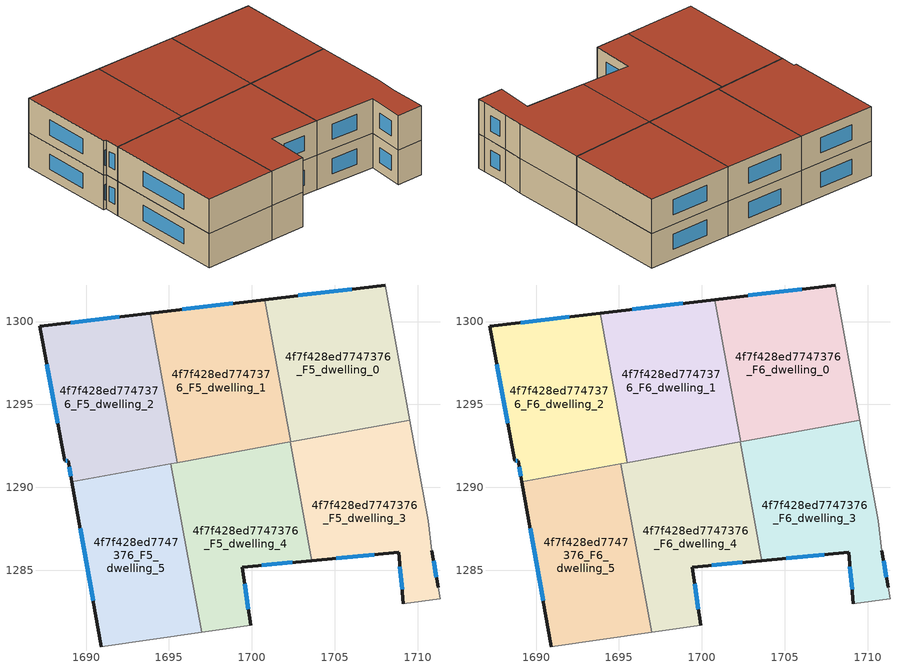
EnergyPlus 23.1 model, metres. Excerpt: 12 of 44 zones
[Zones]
4f7f428ed7747376_F5_dwelling_0
 floor to 4f7f428ed7747376_F4_dwelling_0 (EU_floor_Construction): 1708.04,1302.2 1709.53,1294.06 1702.34,1292.75 1700.77,1301.33 z15
 wall outside (EU_wall_Construction): 1708.04,1302.2 1700.77,1301.33 z15:18
 wall adiabatic (EU_wall_Construction): 1709.53,1294.06 1708.04,1302.2 z15:18
 wall to 4f7f428ed7747376_F5_dwelling_1 (EU_wall_Construction): 1700.77,1301.33 1702.34,1292.75 z15:18
 wall to 4f7f428ed7747376_F5_dwelling_3 (EU_wall_Construction): 1702.34,1292.75 1709.53,1294.06 z15:18
 window (EU_Window_Construction): 1706,1301.95 1702.81,1301.57 z15.84:17.16
4f7f428ed7747376_F5_dwelling_1
 floor to 4f7f428ed7747376_F4_dwelling_1 (EU_floor_Construction): 1700.77,1301.33 1702.34,1292.75 1695.51,1291.5 1693.86,1300.5 z15
 wall outside (EU_wall_Construction): 1700.77,1301.33 1693.86,1300.5 z15:18
 wall to 4f7f428ed7747376_F5_dwelling_2 (EU_wall_Construction): 1693.86,1300.5 1695.51,1291.5 z15:18
 wall to 4f7f428ed7747376_F5_dwelling_4 (EU_wall_Construction): 1695.51,1291.5 1702.31,1292.74 z15:18
 wall to 4f7f428ed7747376_F5_dwelling_3 (EU_wall_Construction): 1702.31,1292.74 1702.34,1292.75 z15:18
 window (EU_Window_Construction): 1698.83,1301.09 1695.8,1300.73 z15.84:17.16
4f7f428ed7747376_F5_dwelling_2
 floor to 4f7f428ed7747376_F4_dwelling_2 (EU_floor_Construction): 1693.86,1300.5 1695.51,1291.5 1689.15,1290.33 1688.92,1291.59 1688.72,1291.59 1687.22,1299.7 z15
 wall outside (EU_wall_Construction): 1693.86,1300.5 1687.22,1299.7 1688.72,1291.59 1688.92,1291.59 1689.15,1290.33 z15:18
 wall to 4f7f428ed7747376_F5_dwelling_5 (EU_wall_Construction): 1689.15,1290.33 1695.1,1291.42 z15:18
 wall to 4f7f428ed7747376_F5_dwelling_4 (EU_wall_Construction): 1695.1,1291.42 1695.51,1291.5 z15:18
 window (EU_Window_Construction): 1687.64,1297.43 1688.3,1293.87 / 1692,1300.27 1689.08,1299.92 / 1688.99,1291.24 1689.08,1290.69 / 1688.78,1291.59 1688.87,1291.59 z15.84:17.16
4f7f428ed7747376_F5_dwelling_3
 floor to 4f7f428ed7747376_F4_dwelling_3 (EU_floor_Construction): 1709.53,1294.06 1710.64,1287.99 1710.84,1286.18 1711.24,1283.98 1711.34,1283.28 1709.14,1282.98 1708.84,1286.08 1703.62,1285.59 1702.31,1292.74 z15
 wall outside (EU_wall_Construction): 1703.62,1285.59 1708.84,1286.08 1709.14,1282.98 / 1711.24,1283.98 1710.84,1286.18 z15:18
 wall adiabatic (EU_wall_Construction): 1709.14,1282.98 1711.34,1283.28 1711.24,1283.98 / 1710.84,1286.18 1710.64,1287.99 1709.53,1294.06 z15:18
 wall to 4f7f428ed7747376_F5_dwelling_4 (EU_wall_Construction): 1702.31,1292.74 1703.62,1285.59 z15:18
 window (EU_Window_Construction): 1708.92,1285.22 1709.05,1283.85 / 1705.08,1285.73 1707.37,1285.95 / 1711.12,1284.6 1710.95,1285.57 z15.84:17.16
4f7f428ed7747376_F5_dwelling_4
 floor to 4f7f428ed7747376_F4_dwelling_4 (EU_floor_Construction): 1702.31,1292.74 1703.62,1285.59 1699.43,1285.19 1699.93,1281.68 1696.96,1281.26 1695.1,1291.42 z15
 wall outside (EU_wall_Construction): 1699.93,1281.68 1699.43,1285.19 1703.62,1285.59 z15:18
 wall to 4f7f428ed7747376_F5_dwelling_5 (EU_wall_Construction): 1695.1,1291.42 1696.96,1281.26 z15:18
 wall adiabatic (EU_wall_Construction): 1696.96,1281.26 1699.93,1281.68 z15:18
 window (EU_Window_Construction): 1700.6,1285.3 1702.44,1285.48 / 1699.79,1282.67 1699.57,1284.21 z15.84:17.16
4f7f428ed7747376_F5_dwelling_5
 floor to 4f7f428ed7747376_F4_dwelling_5 (EU_floor_Construction): 1695.1,1291.42 1696.96,1281.26 1690.92,1280.39 1689.15,1290.33 z15
 wall outside (EU_wall_Construction): 1689.15,1290.33 1690.92,1280.39 z15:18
 wall adiabatic (EU_wall_Construction): 1690.92,1280.39 1696.96,1281.26 z15:18
 window (EU_Window_Construction): 1689.64,1287.55 1690.42,1283.17 z15.84:17.16
4f7f428ed7747376_F6_dwelling_0
 floor to 4f7f428ed7747376_F5_dwelling_0 (EU_floor_Construction): 1708.04,1302.2 1709.53,1294.06 1702.34,1292.75 1700.77,1301.33 z18
 wall outside (EU_wall_Construction): 1708.04,1302.2 1700.77,1301.33 z18:21
 wall adiabatic (EU_wall_Construction): 1709.53,1294.06 1708.04,1302.2 z18:21
 wall to 4f7f428ed7747376_F6_dwelling_1 (EU_wall_Construction): 1700.77,1301.33 1702.34,1292.75 z18:21
 wall to 4f7f428ed7747376_F6_dwelling_3 (EU_wall_Construction): 1702.34,1292.75 1709.53,1294.06 z18:21
 window (EU_Window_Construction): 1706,1301.95 1702.81,1301.57 z18.84:20.16
 roof outside (EU_roof_Construction): 1709.53,1294.06 1708.04,1302.2 1700.77,1301.33 1702.34,1292.75 z21
4f7f428ed7747376_F6_dwelling_1
 floor to 4f7f428ed7747376_F5_dwelling_1 (EU_floor_Construction): 1700.77,1301.33 1702.34,1292.75 1695.51,1291.5 1693.86,1300.5 z18
 wall outside (EU_wall_Construction): 1700.77,1301.33 1693.86,1300.5 z18:21
 wall to 4f7f428ed7747376_F6_dwelling_2 (EU_wall_Construction): 1693.86,1300.5 1695.51,1291.5 z18:21
 wall to 4f7f428ed7747376_F6_dwelling_4 (EU_wall_Construction): 1695.51,1291.5 1702.31,1292.74 z18:21
 wall to 4f7f428ed7747376_F6_dwelling_3 (EU_wall_Construction): 1702.31,1292.74 1702.34,1292.75 z18:21
 window (EU_Window_Construction): 1698.83,1301.09 1695.8,1300.73 z18.84:20.16
 roof outside (EU_roof_Construction): 1702.34,1292.75 1700.77,1301.33 1693.86,1300.5 1695.51,1291.5 z21
4f7f428ed7747376_F6_dwelling_2
 floor to 4f7f428ed7747376_F5_dwelling_2 (EU_floor_Construction): 1693.86,1300.5 1695.51,1291.5 1689.15,1290.33 1688.92,1291.59 1688.72,1291.59 1687.22,1299.7 z18
 wall outside (EU_wall_Construction): 1693.86,1300.5 1687.22,1299.7 1688.72,1291.59 1688.92,1291.59 1689.15,1290.33 z18:21
 wall to 4f7f428ed7747376_F6_dwelling_5 (EU_wall_Construction): 1689.15,1290.33 1695.1,1291.42 z18:21
 wall to 4f7f428ed7747376_F6_dwelling_4 (EU_wall_Construction): 1695.1,1291.42 1695.51,1291.5 z18:21
 window (EU_Window_Construction): 1687.64,1297.43 1688.3,1293.87 / 1692,1300.27 1689.08,1299.92 / 1688.99,1291.24 1689.08,1290.69 / 1688.78,1291.59 1688.87,1291.59 z18.84:20.16
 roof outside (EU_roof_Construction): 1695.51,1291.5 1693.86,1300.5 1687.22,1299.7 1688.72,1291.59 1688.92,1291.59 1689.15,1290.33 z21
4f7f428ed7747376_F6_dwelling_3
 floor to 4f7f428ed7747376_F5_dwelling_3 (EU_floor_Construction): 1709.53,1294.06 1710.64,1287.99 1710.84,1286.18 1711.24,1283.98 1711.34,1283.28 1709.14,1282.98 1708.84,1286.08 1703.62,1285.59 1702.31,1292.74 z18
 wall outside (EU_wall_Construction): 1703.62,1285.59 1708.84,1286.08 1709.14,1282.98 / 1711.24,1283.98 1710.84,1286.18 z18:21
 wall adiabatic (EU_wall_Construction): 1709.14,1282.98 1711.34,1283.28 1711.24,1283.98 / 1710.84,1286.18 1710.64,1287.99 1709.53,1294.06 z18:21
 wall to 4f7f428ed7747376_F6_dwelling_4 (EU_wall_Construction): 1702.31,1292.74 1703.62,1285.59 z18:21
 window (EU_Window_Construction): 1708.92,1285.22 1709.05,1283.85 / 1705.08,1285.73 1707.37,1285.95 / 1711.12,1284.6 1710.95,1285.57 z18.84:20.16
 roof outside (EU_roof_Construction): 1711.34,1283.28 1711.24,1283.98 1710.84,1286.18 1710.64,1287.99 1709.53,1294.06 1702.31,1292.74 1703.62,1285.59 1708.84,1286.08 1709.14,1282.98 z21
4f7f428ed7747376_F6_dwelling_4
 floor to 4f7f428ed7747376_F5_dwelling_4 (EU_floor_Construction): 1702.31,1292.74 1703.62,1285.59 1699.43,1285.19 1699.93,1281.68 1696.96,1281.26 1695.1,1291.42 z18
 wall outside (EU_wall_Construction): 1699.93,1281.68 1699.43,1285.19 1703.62,1285.59 z18:21
 wall to 4f7f428ed7747376_F6_dwelling_5 (EU_wall_Construction): 1695.1,1291.42 1696.96,1281.26 z18:21
 wall adiabatic (EU_wall_Construction): 1696.96,1281.26 1699.93,1281.68 z18:21
 window (EU_Window_Construction): 1700.6,1285.3 1702.44,1285.48 / 1699.79,1282.67 1699.57,1284.21 z18.84:20.16
 roof outside (EU_roof_Construction): 1699.93,1281.68 1699.43,1285.19 1703.62,1285.59 1702.31,1292.74 1695.1,1291.42 1696.96,1281.26 z21
4f7f428ed7747376_F6_dwelling_5
 floor to 4f7f428ed7747376_F5_dwelling_5 (EU_floor_Construction): 1695.1,1291.42 1696.96,1281.26 1690.92,1280.39 1689.15,1290.33 z18
 wall outside (EU_wall_Construction): 1689.15,1290.33 1690.92,1280.39 z18:21
 wall adiabatic (EU_wall_Construction): 1690.92,1280.39 1696.96,1281.26 z18:21
 window (EU_Window_Construction): 1689.64,1287.55 1690.42,1283.17 z18.84:20.16
 roof outside (EU_roof_Construction): 1696.96,1281.26 1695.1,1291.42 1689.15,1290.33 1690.92,1280.39 z21
[Building]
EU S2 Campaign: North Axis=0; Terrain=City; Solar Distribution=FullExterior
[Site:Location]
Lyon-Bron: Latitude=45.75; Longitude=5; Time Zone=1; Elevation=198
[SizingPeriod:WeatherFileDays]
AnnualSizingPeriod: Begin Month=1; Begin Day of Month=1; End Month=12; End Day of Month=31; Day of Week for Start Day=Monday; Use Weather File Daylight Saving Period=No; Use Weather File Rain and Snow Indicators=No
[MATERIAL]
EU_InternalMass_Material: Roughness=MediumRough; Thickness=0.1; Conductivity=1; Density=1800; Specific Heat=900; Thermal Absorptance=0.9; Solar Absorptance=0.7; Visible Absorptance=0.7
[MATERIAL:NOMASS] Roughness=MediumRough; Thermal Absorptance=0.9; Solar Absorptance=0.7; Visible Absorptance=0.7
Name | Thermal Resistance
EU_wall_NoMass | 0.776494
EU_roof_NoMass | 0.486893
EU_floor_NoMass | 0.421597
[WINDOWMATERIAL:SIMPLEGLAZINGSYSTEM]
EU_Window_SimpleGlazing: UFactor=4.24961; Solar Heat Gain Coefficient=0.83; Visible Transmittance=0.83
[CONSTRUCTION]
EU_wall_Construction: EU_wall_NoMass
EU_roof_Construction: EU_roof_NoMass
EU_floor_Construction: EU_floor_NoMass
EU_Window_Construction: EU_Window_SimpleGlazing
EU_InternalMass_Construction: EU_InternalMass_Material
[ZONE] Type=1; Multiplier=1; Ceiling Height=autocalculate; Floor Area=autocalculate; Part of Total Floor Area=Yes
Name | Volume
4f7f428ed7747376_F5_dwelling_0; 4f7f428ed7747376_F6_dwelling_0 | 186.22
4f7f428ed7747376_F5_dwelling_1; 4f7f428ed7747376_F6_dwelling_1 | 186.235
4f7f428ed7747376_F5_dwelling_2; 4f7f428ed7747376_F6_dwelling_2 | 186.231
4f7f428ed7747376_F5_dwelling_3; 4f7f428ed7747376_F6_dwelling_3; 4f7f428ed7747376_F5_dwelling_4; 4f7f428ed7747376_F6_dwelling_4 | 186.234
4f7f428ed7747376_F5_dwelling_5; 4f7f428ed7747376_F6_dwelling_5 | 186.227
[INTERNALMASS] Construction=EU_InternalMass_Construction
Name | Zone or ZoneList | Surface Area
4f7f428ed7747376_F5_dwelling_0_EU_InternalMass | 4f7f428ed7747376_F5_dwelling_0 | 62.0727
4f7f428ed7747376_F5_dwelling_1_EU_InternalMass | 4f7f428ed7747376_F5_dwelling_1 | 62.0782
4f7f428ed7747376_F5_dwelling_2_EU_InternalMass | 4f7f428ed7747376_F5_dwelling_2 | 62.0771
4f7f428ed7747376_F5_dwelling_3_EU_InternalMass | 4f7f428ed7747376_F5_dwelling_3 | 62.078
4f7f428ed7747376_F5_dwelling_4_EU_InternalMass | 4f7f428ed7747376_F5_dwelling_4 | 62.0776
4f7f428ed7747376_F5_dwelling_5_EU_InternalMass | 4f7f428ed7747376_F5_dwelling_5 | 62.076
4f7f428ed7747376_F6_dwelling_0_EU_InternalMass | 4f7f428ed7747376_F6_dwelling_0 | 62.0727
4f7f428ed7747376_F6_dwelling_1_EU_InternalMass | 4f7f428ed7747376_F6_dwelling_1 | 62.0782
4f7f428ed7747376_F6_dwelling_2_EU_InternalMass | 4f7f428ed7747376_F6_dwelling_2 | 62.0771
4f7f428ed7747376_F6_dwelling_3_EU_InternalMass | 4f7f428ed7747376_F6_dwelling_3 | 62.078
4f7f428ed7747376_F6_dwelling_4_EU_InternalMass | 4f7f428ed7747376_F6_dwelling_4 | 62.0776
4f7f428ed7747376_F6_dwelling_5_EU_InternalMass | 4f7f428ed7747376_F6_dwelling_5 | 62.076
[OTHEREQUIPMENT] Fuel Type=Electricity; Design Level Calculation Method=Watts/Area; Power per Zone Floor Area=1; Fraction Latent=0; Fraction Radiant=0; Fraction Lost=0; Carbon Dioxide Generation Rate=0; EndUse Subcategory=EU_Step8_InternalGains
Name | Zone or ZoneList or Space or SpaceList | Schedule
EU_Step8_InternalGain_4f7f428ed7747376_F5_dwelling_0_f000 | 4f7f428ed7747376_F5_dwelling_0 | EU_Step8_GainSchedule_4f7f428ed7747376_F5_dwelling_0_f000
EU_Step8_InternalGain_4f7f428ed7747376_F5_dwelling_1_f000 | 4f7f428ed7747376_F5_dwelling_1 | EU_Step8_GainSchedule_4f7f428ed7747376_F5_dwelling_1_f000
EU_Step8_InternalGain_4f7f428ed7747376_F5_dwelling_2_f000 | 4f7f428ed7747376_F5_dwelling_2 | EU_Step8_GainSchedule_4f7f428ed7747376_F5_dwelling_2_f000
EU_Step8_InternalGain_4f7f428ed7747376_F5_dwelling_3_f000 | 4f7f428ed7747376_F5_dwelling_3 | EU_Step8_GainSchedule_4f7f428ed7747376_F5_dwelling_3_f000
EU_Step8_InternalGain_4f7f428ed7747376_F5_dwelling_4_f000 | 4f7f428ed7747376_F5_dwelling_4 | EU_Step8_GainSchedule_4f7f428ed7747376_F5_dwelling_4_f000
EU_Step8_InternalGain_4f7f428ed7747376_F5_dwelling_5_f000 | 4f7f428ed7747376_F5_dwelling_5 | EU_Step8_GainSchedule_4f7f428ed7747376_F5_dwelling_5_f000
EU_Step8_InternalGain_4f7f428ed7747376_F6_dwelling_0_f000 | 4f7f428ed7747376_F6_dwelling_0 | EU_Step8_GainSchedule_4f7f428ed7747376_F6_dwelling_0_f000
EU_Step8_InternalGain_4f7f428ed7747376_F6_dwelling_1_f000 | 4f7f428ed7747376_F6_dwelling_1 | EU_Step8_GainSchedule_4f7f428ed7747376_F6_dwelling_1_f000
EU_Step8_InternalGain_4f7f428ed7747376_F6_dwelling_2_f000 | 4f7f428ed7747376_F6_dwelling_2 | EU_Step8_GainSchedule_4f7f428ed7747376_F6_dwelling_2_f000
EU_Step8_InternalGain_4f7f428ed7747376_F6_dwelling_3_f000 | 4f7f428ed7747376_F6_dwelling_3 | EU_Step8_GainSchedule_4f7f428ed7747376_F6_dwelling_3_f000
EU_Step8_InternalGain_4f7f428ed7747376_F6_dwelling_4_f000 | 4f7f428ed7747376_F6_dwelling_4 | EU_Step8_GainSchedule_4f7f428ed7747376_F6_dwelling_4_f000
EU_Step8_InternalGain_4f7f428ed7747376_F6_dwelling_5_f000 | 4f7f428ed7747376_F6_dwelling_5 | EU_Step8_GainSchedule_4f7f428ed7747376_F6_dwelling_5_f000
[ZONEVENTILATION:DESIGNFLOWRATE] Schedule=EU_AlwaysOn; Design Flow Rate Calculation Method=AirChanges/Hour; Air Changes per Hour=0.693814; Ventilation Type=Natural; Fan Pressure Rise=0; Fan Total Efficiency=1; Constant Term Coefficient=1; Temperature Term Coefficient=0; Velocity Term Coefficient=0; Velocity Squared Term Coefficient=0; Minimum Indoor Temperature=-100; Maximum Indoor Temperature=100; Delta Temperature=-100; Minimum Outdoor Temperature=-100; Maximum Outdoor Temperature=100; Maximum Wind Speed=40
Name | Zone or ZoneList or Space or SpaceList
EU_ConstantAir_4f7f428ed7747376_F5_dwelling_0 | 4f7f428ed7747376_F5_dwelling_0
EU_ConstantAir_4f7f428ed7747376_F5_dwelling_1 | 4f7f428ed7747376_F5_dwelling_1
EU_ConstantAir_4f7f428ed7747376_F5_dwelling_2 | 4f7f428ed7747376_F5_dwelling_2
EU_ConstantAir_4f7f428ed7747376_F5_dwelling_3 | 4f7f428ed7747376_F5_dwelling_3
EU_ConstantAir_4f7f428ed7747376_F5_dwelling_4 | 4f7f428ed7747376_F5_dwelling_4
EU_ConstantAir_4f7f428ed7747376_F5_dwelling_5 | 4f7f428ed7747376_F5_dwelling_5
EU_ConstantAir_4f7f428ed7747376_F6_dwelling_0 | 4f7f428ed7747376_F6_dwelling_0
EU_ConstantAir_4f7f428ed7747376_F6_dwelling_1 | 4f7f428ed7747376_F6_dwelling_1
EU_ConstantAir_4f7f428ed7747376_F6_dwelling_2 | 4f7f428ed7747376_F6_dwelling_2
EU_ConstantAir_4f7f428ed7747376_F6_dwelling_3 | 4f7f428ed7747376_F6_dwelling_3
EU_ConstantAir_4f7f428ed7747376_F6_dwelling_4 | 4f7f428ed7747376_F6_dwelling_4
EU_ConstantAir_4f7f428ed7747376_F6_dwelling_5 | 4f7f428ed7747376_F6_dwelling_5
[HVACTEMPLATE:THERMOSTAT] Constant Heating Setpoint=20; Constant Cooling Setpoint=50
EU_HeatOnly_4f7f428ed7747376_F0_dwelling_0; EU_HeatOnly_4f7f428ed7747376_F0_dwelling_1; EU_HeatOnly_4f7f428ed7747376_F0_dwelling_2; EU_HeatOnly_4f7f428ed7747376_F0_dwelling_3; EU_HeatOnly_4f7f428ed7747376_F0_dwelling_4; EU_HeatOnly_4f7f428ed7747376_F0_dwelling_5; EU_HeatOnly_4f7f428ed7747376_F0_dwelling_6; EU_HeatOnly_4f7f428ed7747376_F1_dwelling_0; EU_HeatOnly_4f7f428ed7747376_F1_dwelling_1; EU_HeatOnly_4f7f428ed7747376_F1_dwelling_2; EU_HeatOnly_4f7f428ed7747376_F1_dwelling_3; EU_HeatOnly_4f7f428ed7747376_F1_dwelling_4; EU_HeatOnly_4f7f428ed7747376_F1_dwelling_5; EU_HeatOnly_4f7f428ed7747376_F1_dwelling_6; EU_HeatOnly_4f7f428ed7747376_F2_dwelling_0; EU_HeatOnly_4f7f428ed7747376_F2_dwelling_1; EU_HeatOnly_4f7f428ed7747376_F2_dwelling_2; EU_HeatOnly_4f7f428ed7747376_F2_dwelling_3; EU_HeatOnly_4f7f428ed7747376_F2_dwelling_4; EU_HeatOnly_4f7f428ed7747376_F2_dwelling_5; EU_HeatOnly_4f7f428ed7747376_F3_dwelling_0; EU_HeatOnly_4f7f428ed7747376_F3_dwelling_1; EU_HeatOnly_4f7f428ed7747376_F3_dwelling_2; EU_HeatOnly_4f7f428ed7747376_F3_dwelling_3; EU_HeatOnly_4f7f428ed7747376_F3_dwelling_4; EU_HeatOnly_4f7f428ed7747376_F3_dwelling_5; EU_HeatOnly_4f7f428ed7747376_F4_dwelling_0; EU_HeatOnly_4f7f428ed7747376_F4_dwelling_1; EU_HeatOnly_4f7f428ed7747376_F4_dwelling_2; EU_HeatOnly_4f7f428ed7747376_F4_dwelling_3; EU_HeatOnly_4f7f428ed7747376_F4_dwelling_4; EU_HeatOnly_4f7f428ed7747376_F4_dwelling_5; EU_HeatOnly_4f7f428ed7747376_F5_dwelling_0; EU_HeatOnly_4f7f428ed7747376_F5_dwelling_1; EU_HeatOnly_4f7f428ed7747376_F5_dwelling_2; EU_HeatOnly_4f7f428ed7747376_F5_dwelling_3; EU_HeatOnly_4f7f428ed7747376_F5_dwelling_4; EU_HeatOnly_4f7f428ed7747376_F5_dwelling_5; EU_HeatOnly_4f7f428ed7747376_F6_dwelling_0; EU_HeatOnly_4f7f428ed7747376_F6_dwelling_1; EU_HeatOnly_4f7f428ed7747376_F6_dwelling_2; EU_HeatOnly_4f7f428ed7747376_F6_dwelling_3; EU_HeatOnly_4f7f428ed7747376_F6_dwelling_4; EU_HeatOnly_4f7f428ed7747376_F6_dwelling_5
[HVACTEMPLATE:ZONE:IDEALLOADSAIRSYSTEM] System Availability Schedule=EU_AlwaysOn; Maximum Heating Supply Air Temperature=50; Minimum Cooling Supply Air Temperature=13; Maximum Heating Supply Air Humidity Ratio=0.0156; Minimum Cooling Supply Air Humidity Ratio=0.0077; Heating Limit=NoLimit; Cooling Limit=NoLimit; Heating Availability Schedule=EU_AlwaysOn; Cooling Availability Schedule=EU_CoolingOff; Dehumidification Control Type=ConstantSensibleHeatRatio; Cooling Sensible Heat Ratio=0.7; Dehumidification Setpoint=60; Humidification Control Type=None; Humidification Setpoint=30; Outdoor Air Method=None; Outdoor Air Flow Rate per Person=0.00944; Outdoor Air Flow Rate per Zone Floor Area=0; Outdoor Air Flow Rate per Zone=0; Demand Controlled Ventilation Type=None; Outdoor Air Economizer Type=NoEconomizer; Heat Recovery Type=None; Sensible Heat Recovery Effectiveness=0.7; Latent Heat Recovery Effectiveness=0.65
Name | Template Thermostat
4f7f428ed7747376_F5_dwelling_0 | EU_HeatOnly_4f7f428ed7747376_F5_dwelling_0
4f7f428ed7747376_F5_dwelling_1 | EU_HeatOnly_4f7f428ed7747376_F5_dwelling_1
4f7f428ed7747376_F5_dwelling_2 | EU_HeatOnly_4f7f428ed7747376_F5_dwelling_2
4f7f428ed7747376_F5_dwelling_3 | EU_HeatOnly_4f7f428ed7747376_F5_dwelling_3
4f7f428ed7747376_F5_dwelling_4 | EU_HeatOnly_4f7f428ed7747376_F5_dwelling_4
4f7f428ed7747376_F5_dwelling_5 | EU_HeatOnly_4f7f428ed7747376_F5_dwelling_5
4f7f428ed7747376_F6_dwelling_0 | EU_HeatOnly_4f7f428ed7747376_F6_dwelling_0
4f7f428ed7747376_F6_dwelling_1 | EU_HeatOnly_4f7f428ed7747376_F6_dwelling_1
4f7f428ed7747376_F6_dwelling_2 | EU_HeatOnly_4f7f428ed7747376_F6_dwelling_2
4f7f428ed7747376_F6_dwelling_3 | EU_HeatOnly_4f7f428ed7747376_F6_dwelling_3
4f7f428ed7747376_F6_dwelling_4 | EU_HeatOnly_4f7f428ed7747376_F6_dwelling_4
4f7f428ed7747376_F6_dwelling_5 | EU_HeatOnly_4f7f428ed7747376_F6_dwelling_5
[SIZING:ZONE] Zone Cooling Design Supply Air Temperature Input Method=SupplyAirTemperature; Zone Cooling Design Supply Air Temperature=13; Zone Heating Design Supply Air Temperature Input Method=SupplyAirTemperature; Zone Heating Design Supply Air Temperature=50; Zone Cooling Design Supply Air Humidity Ratio=0.008; Zone Heating Design Supply Air Humidity Ratio=0.008; Cooling Design Air Flow Method=DesignDay; Cooling Design Air Flow Rate=0; Cooling Minimum Air Flow per Zone Floor Area=0.000762; Cooling Minimum Air Flow=0; Cooling Minimum Air Flow Fraction=0.2; Heating Design Air Flow Method=DesignDay; Heating Design Air Flow Rate=0; Heating Maximum Air Flow per Zone Floor Area=0.002032; Heating Maximum Air Flow=0.141576; Heating Maximum Air Flow Fraction=0.3; Account for Dedicated Outdoor Air System=No; Dedicated Outdoor Air System Control Strategy=NeutralSupplyAir; Dedicated Outdoor Air Low Setpoint Temperature for Design=autosize; Dedicated Outdoor Air High Setpoint Temperature for Design=autosize; Zone Load Sizing Method=Sensible Load Only No Latent Load; Zone Latent Cooling Design Supply Air Humidity Ratio Input Method=HumidityRatioDifference; Zone Cooling Design Supply Air Humidity Ratio Difference=0.005; Zone Latent Heating Design Supply Air Humidity Ratio Input Method=HumidityRatioDifference; Zone Humidification Design Supply Air Humidity Ratio Difference=0.005
4f7f428ed7747376_F5_dwelling_0; 4f7f428ed7747376_F5_dwelling_1; 4f7f428ed7747376_F5_dwelling_2; 4f7f428ed7747376_F5_dwelling_3; 4f7f428ed7747376_F5_dwelling_4; 4f7f428ed7747376_F5_dwelling_5; 4f7f428ed7747376_F6_dwelling_0; 4f7f428ed7747376_F6_dwelling_1; 4f7f428ed7747376_F6_dwelling_2; 4f7f428ed7747376_F6_dwelling_3; 4f7f428ed7747376_F6_dwelling_4; 4f7f428ed7747376_F6_dwelling_5
[SCHEDULE:CONSTANT]
Name | Hourly Value
EU_AlwaysOn | 1
EU_CoolingOff | 0
[SCHEDULE:FILE] Column Number=1; Rows to Skip at Top=0; Number of Hours of Data=8760; Column Separator=Comma; Interpolate to Timestep=No; Minutes per Item=60; Adjust Schedule for Daylight Savings=Yes
Name | File
EU_Step8_GainSchedule_4f7f428ed7747376_F5_dwelling_0_f000 | ../../schedules/4f7f428ed7747376/4f7f428ed7747376_F5_dwelling_0_f000_gain.csv
EU_Step8_GainSchedule_4f7f428ed7747376_F5_dwelling_1_f000 | ../../schedules/4f7f428ed7747376/4f7f428ed7747376_F5_dwelling_1_f000_gain.csv
EU_Step8_GainSchedule_4f7f428ed7747376_F5_dwelling_2_f000 | ../../schedules/4f7f428ed7747376/4f7f428ed7747376_F5_dwelling_2_f000_gain.csv
EU_Step8_GainSchedule_4f7f428ed7747376_F5_dwelling_3_f000 | ../../schedules/4f7f428ed7747376/4f7f428ed7747376_F5_dwelling_3_f000_gain.csv
EU_Step8_GainSchedule_4f7f428ed7747376_F5_dwelling_4_f000 | ../../schedules/4f7f428ed7747376/4f7f428ed7747376_F5_dwelling_4_f000_gain.csv
EU_Step8_GainSchedule_4f7f428ed7747376_F5_dwelling_5_f000 | ../../schedules/4f7f428ed7747376/4f7f428ed7747376_F5_dwelling_5_f000_gain.csv
EU_Step8_GainSchedule_4f7f428ed7747376_F6_dwelling_0_f000 | ../../schedules/4f7f428ed7747376/4f7f428ed7747376_F6_dwelling_0_f000_gain.csv
EU_Step8_GainSchedule_4f7f428ed7747376_F6_dwelling_1_f000 | ../../schedules/4f7f428ed7747376/4f7f428ed7747376_F6_dwelling_1_f000_gain.csv
EU_Step8_GainSchedule_4f7f428ed7747376_F6_dwelling_2_f000 | ../../schedules/4f7f428ed7747376/4f7f428ed7747376_F6_dwelling_2_f000_gain.csv
EU_Step8_GainSchedule_4f7f428ed7747376_F6_dwelling_3_f000 | ../../schedules/4f7f428ed7747376/4f7f428ed7747376_F6_dwelling_3_f000_gain.csv
EU_Step8_GainSchedule_4f7f428ed7747376_F6_dwelling_4_f000 | ../../schedules/4f7f428ed7747376/4f7f428ed7747376_F6_dwelling_4_f000_gain.csv
EU_Step8_GainSchedule_4f7f428ed7747376_F6_dwelling_5_f000 | ../../schedules/4f7f428ed7747376/4f7f428ed7747376_F6_dwelling_5_f000_gain.csv
